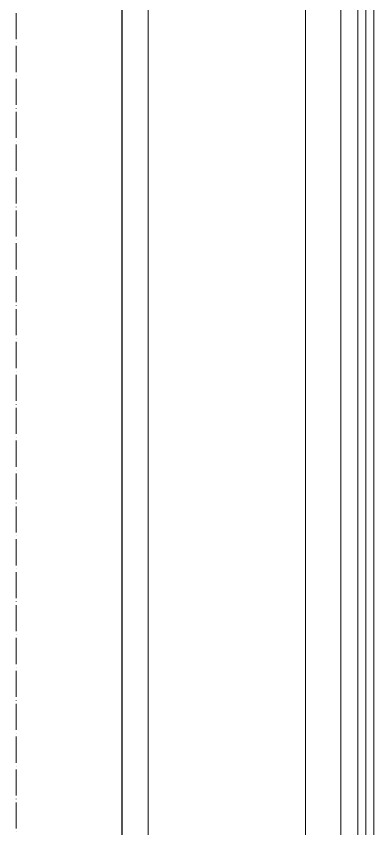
# Model space of a CAD drawing. Header units: millimetres. Extents: x -10915 to 60194, y -32941 to 46712.
# Drawn here: x 7150 to 7422, y 13059 to 13679 of the extents above; entities that cross this region are included whole.
import ezdxf

# ---------------------------------------------------------------- set-up
doc = ezdxf.new("R2010")
doc.units = ezdxf.units.MM
doc.linetypes.add('ADSK_Линия сетки', pattern=[25, 20, -2.5, 0, -2.5])
for name, color, linetype, lineweight in [('Оси', 7, 'Continuous', 9), ('Стены несущие', 7, 'Continuous', 30), ('Стены отделка', 7, 'Continuous', 30), ('Стены штриховка', 7, 'Continuous', 9)]:
    doc.layers.add(name, color=color, linetype=linetype, lineweight=lineweight)

msp = doc.modelspace()

# ---------------------------------------------------------------- linework, layer by layer
at = {"layer": 'Оси', "linetype": 'ADSK_Линия сетки'}
msp.add_line((7149.565, -5289.091), (7149.565, 21857.733), dxfattribs=at)
at = {"layer": 'Стены несущие'}
msp.add_line((7230, 20102.525), (7230, 12328.264), dxfattribs=at)
at = {"layer": 'Стены отделка', "lineweight": 9}
for p, q in [((7250, 20082.525), (7250, 12328.264)), ((7370, 14725.105), (7370, 12348.264)), ((7410, 12348.264), (7410, 14725.105)), ((7422, 14710.105), (7422, 12683.264))]:
    msp.add_line(p, q, dxfattribs=at)
at = {"layer": 'Стены штриховка'}
for p, q in [((7397, 12328.264), (7397, 14738.105)), ((7416, 12683.264), (7416, 14710.105))]:
    msp.add_line(p, q, dxfattribs=at)

doc.saveas('drawing.dxf')
